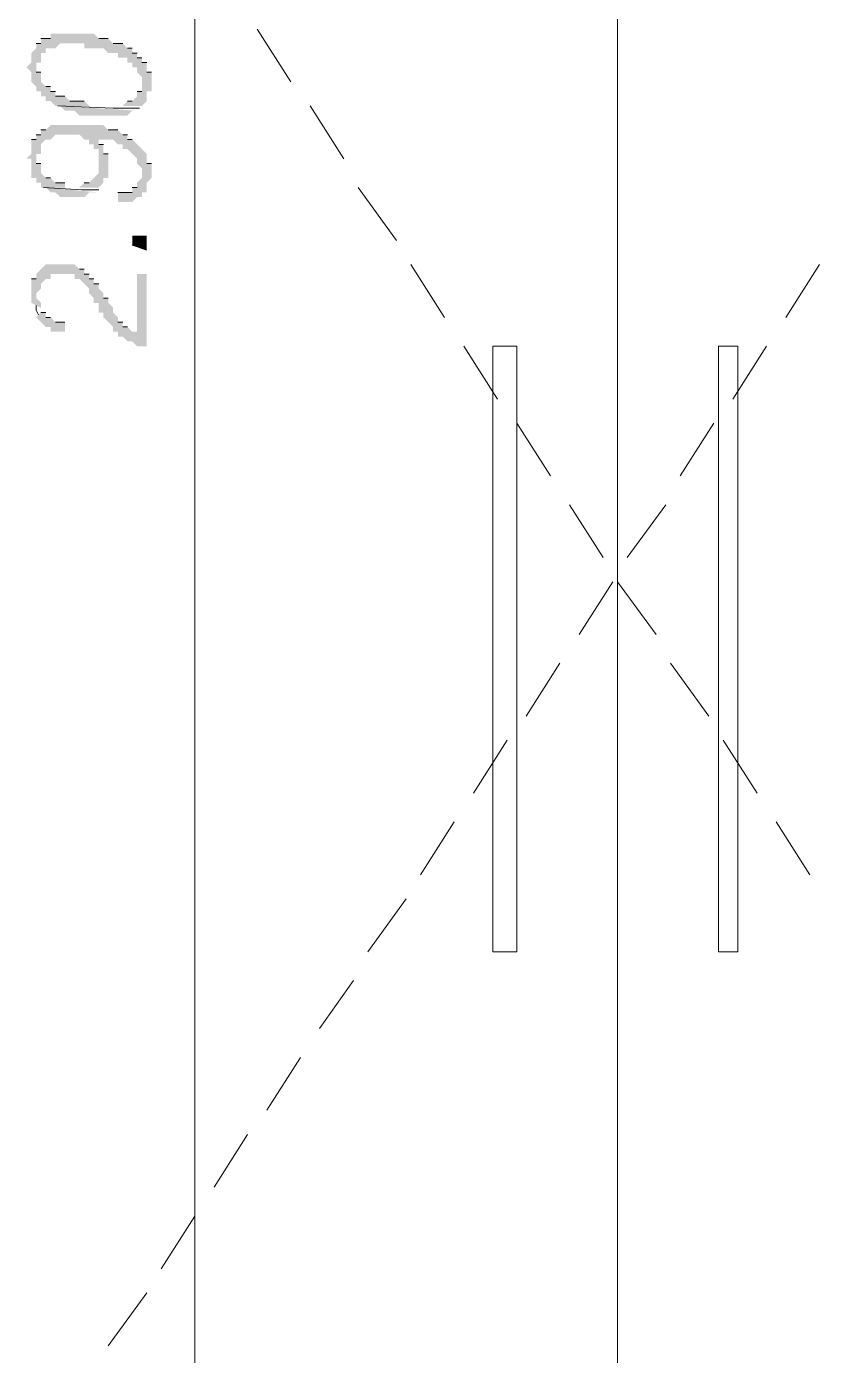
# Model space of a CAD drawing. Header units: millimetres. Extents: x 182 to 575, y -105 to 95.
# Drawn here: x 291.799 to 292.585, y 70.606 to 71.923 of the extents above; entities that cross this region are included whole.
import ezdxf

# ---------------------------------------------------------------- set-up
doc = ezdxf.new("R2010")
doc.units = ezdxf.units.MM
doc.header["$MEASUREMENT"] = 0
doc.layers.add('PDF_Geometry', color=7, linetype='Continuous')
doc.layers.add('PDF_Solid Fills', color=7, linetype='Continuous')

msp = doc.modelspace()

# ---------------------------------------------------------------- hatches: boundary and pattern name
at = {"layer": 'PDF_Solid Fills', "transparency": 33554559}
for points in [[(291.8183, 71.8539), (291.8183, 71.8491), (291.8231, 71.8491), (291.8278, 71.8443), (291.8612, 71.8443), (291.8564, 71.8491), (291.8421, 71.8491), (291.8373, 71.8539), (291.8278, 71.8539), (291.8278, 71.8586), (291.8231, 71.8586), (291.8231, 71.8634), (291.8183, 71.8634), (291.8135, 71.8681), (291.8135, 71.8777), (291.8088, 71.8777), (291.8088, 71.8872), (291.8135, 71.8872), (291.8135, 71.8967), (291.8183, 71.8967), (291.8183, 71.9015), (291.8278, 71.9015), (291.8326, 71.9062), (291.8564, 71.9062), (291.8564, 71.9015), (291.8754, 71.9015), (291.8802, 71.8967), (291.8897, 71.8967), (291.8897, 71.892), (291.8992, 71.892), (291.8992, 71.8872), (291.904, 71.8872), (291.904, 71.8824), (291.9088, 71.8824), (291.9088, 71.8777), (291.9135, 71.8729), (291.9135, 71.8586), (291.9088, 71.8586), (291.9088, 71.8539), (291.904, 71.8491), (291.8992, 71.8491), (291.8945, 71.8443), (291.9135, 71.8443), (291.9183, 71.8491), (291.9183, 71.8586), (291.9231, 71.8586), (291.9231, 71.8777), (291.9183, 71.8777), (291.9183, 71.8872), (291.9135, 71.8872), (291.9135, 71.892), (291.9088, 71.892), (291.9088, 71.8967), (291.904, 71.8967), (291.904, 71.9015), (291.8992, 71.9015), (291.8945, 71.9062), (291.885, 71.9062), (291.8802, 71.911), (291.8707, 71.911), (291.8659, 71.9158), (291.8231, 71.9158), (291.8231, 71.911), (291.8135, 71.911), (291.8135, 71.9062), (291.8088, 71.9062), (291.8088, 71.9015), (291.804, 71.8967), (291.804, 71.8872), (291.7992, 71.8824), (291.804, 71.8777), (291.804, 71.8681), (291.8088, 71.8634), (291.8088, 71.8586), (291.8135, 71.8586), (291.8135, 71.8539)], [(291.8469, 71.8396), (291.8516, 71.8348), (291.8992, 71.8348), (291.904, 71.8396), (291.9088, 71.8396), (291.8326, 71.8443), (291.8373, 71.8396)], [(291.8754, 71.7729), (291.8754, 71.7729), (291.8802, 71.7729), (291.8802, 71.7967), (291.8754, 71.7967), (291.8754, 71.8062), (291.8707, 71.8062), (291.8707, 71.811), (291.885, 71.811), (291.8897, 71.8062), (291.8945, 71.8062), (291.8945, 71.8015), (291.8992, 71.8015), (291.9088, 71.792), (291.9088, 71.7872), (291.9135, 71.7824), (291.9135, 71.7729), (291.9088, 71.7681), (291.9088, 71.7634), (291.904, 71.7634), (291.904, 71.7586), (291.8897, 71.7586), (291.8897, 71.7491), (291.904, 71.7491), (291.9088, 71.7539), (291.9135, 71.7539), (291.9135, 71.7586), (291.9183, 71.7586), (291.9183, 71.7681), (291.9231, 71.7729), (291.9231, 71.7872), (291.9183, 71.7872), (291.9183, 71.7967), (291.9135, 71.8015), (291.9088, 71.8062), (291.904, 71.811), (291.8992, 71.811), (291.8992, 71.8158), (291.8945, 71.8158), (291.8897, 71.8205), (291.8802, 71.8205), (291.8754, 71.8253), (291.8231, 71.8253), (291.8183, 71.8205), (291.8135, 71.8205), (291.8135, 71.8158), (291.8088, 71.8158), (291.8088, 71.811), (291.804, 71.811), (291.804, 71.7967), (291.7992, 71.792), (291.804, 71.792), (291.804, 71.7729), (291.8088, 71.7729), (291.8088, 71.7681), (291.8135, 71.7681), (291.8135, 71.7634), (291.8373, 71.7634), (291.8373, 71.7681), (291.8278, 71.7681), (291.8231, 71.7729), (291.8183, 71.7729), (291.8135, 71.7777), (291.8135, 71.7872), (291.8088, 71.7872), (291.8088, 71.7967), (291.8135, 71.7967), (291.8135, 71.8062), (291.8183, 71.811), (291.8231, 71.811), (291.8278, 71.8158), (291.8516, 71.8158), (291.8564, 71.811), (291.8612, 71.811), (291.8612, 71.8062), (291.8659, 71.8062), (291.8659, 71.8015), (291.8707, 71.8015), (291.8707, 71.7777), (291.8659, 71.7729), (291.8612, 71.7681), (291.8564, 71.7681), (291.8516, 71.7634), (291.8707, 71.7634), (291.8754, 71.7681)], [(291.8278, 71.7586), (291.8326, 71.7539), (291.8564, 71.7539), (291.8612, 71.7586), (291.8707, 71.7586), (291.8183, 71.7634), (291.8231, 71.7586)], [(291.904, 71.7062), (291.9183, 71.7015), (291.9183, 71.7158), (291.904, 71.7158)], [(291.904, 71.611), (291.9088, 71.6062), (291.9183, 71.6062), (291.9183, 71.6777), (291.9088, 71.6777), (291.9088, 71.6205), (291.904, 71.6205), (291.8992, 71.6253), (291.8945, 71.6253), (291.8945, 71.6301), (291.8897, 71.6301), (291.8897, 71.6348), (291.885, 71.6396), (291.885, 71.6443), (291.8802, 71.6491), (291.8802, 71.6539), (291.8754, 71.6539), (291.8754, 71.6586), (291.8707, 71.6634), (291.8707, 71.6681), (291.8659, 71.6681), (291.8659, 71.6729), (291.8612, 71.6729), (291.8612, 71.6777), (291.8564, 71.6777), (291.8564, 71.6824), (291.8516, 71.6824), (291.8469, 71.6872), (291.8183, 71.6872), (291.8135, 71.6824), (291.8088, 71.6777), (291.8088, 71.6729), (291.804, 71.6729), (291.804, 71.6491), (291.8135, 71.6443), (291.8135, 71.6491), (291.8088, 71.6539), (291.8088, 71.6586), (291.8135, 71.6634), (291.8135, 71.6681), (291.8183, 71.6729), (291.8231, 71.6729), (291.8231, 71.6777), (291.8469, 71.6777), (291.8469, 71.6729), (291.8516, 71.6729), (291.8564, 71.6681), (291.8612, 71.6634), (291.8612, 71.6586), (291.8659, 71.6539), (291.8659, 71.6491), (291.8707, 71.6491), (291.8707, 71.6396), (291.8754, 71.6396), (291.8754, 71.6348), (291.8802, 71.6301), (291.885, 71.6253), (291.885, 71.6205), (291.8897, 71.6205), (291.8897, 71.6158), (291.8945, 71.6158), (291.8992, 71.611)], [(291.8231, 71.6253), (291.8231, 71.6205), (291.8373, 71.6205), (291.8373, 71.6301), (291.8278, 71.6301), (291.8231, 71.6348), (291.8183, 71.6348), (291.8183, 71.6396), (291.8135, 71.6396), (291.8088, 71.6348), (291.8135, 71.6301), (291.8183, 71.6253)]]:
    msp.add_hatch(color=256, dxfattribs=at).paths.add_polyline_path(points)

# ---------------------------------------------------------------- linework, layer by layer
at = {"layer": 'PDF_Geometry', "lineweight": 13}
for points in [[(291.9659, 70.3348), (291.9659, 70.3586), (291.9659, 73.1586), (291.9659, 73.1824), (291.9659, 73.1586), (291.9659, 73.1062)], [(292.0612, 71.8681), (292.0278, 71.9205)], [(291.8088, 71.9062), (291.8135, 71.9062), (291.8088, 71.9062)], [(291.8135, 71.911), (291.8231, 71.911), (291.8135, 71.911)], [(291.8802, 71.911), (291.8707, 71.911), (291.8802, 71.911)], [(291.8945, 71.9062), (291.885, 71.9062), (291.8945, 71.9062)], [(291.904, 71.9015), (291.8992, 71.9015), (291.904, 71.9015)], [(291.9088, 71.8967), (291.904, 71.8967), (291.9088, 71.8967)], [(291.9135, 71.892), (291.9088, 71.892), (291.9135, 71.892)], [(291.8135, 71.8777), (291.8088, 71.8777), (291.8135, 71.8777)], [(291.9183, 71.8872), (291.9135, 71.8872), (291.9183, 71.8872)], [(291.9231, 71.8777), (291.9183, 71.8777), (291.9231, 71.8777)], [(291.8231, 71.8634), (291.8183, 71.8634), (291.8231, 71.8634)], [(291.8278, 71.8586), (291.8231, 71.8586), (291.8278, 71.8586)], [(291.8373, 71.8539), (291.8278, 71.8539), (291.8373, 71.8539)], [(291.9088, 71.8586), (291.9135, 71.8586), (291.9088, 71.8586)], [(291.8302, 71.8443), (291.885, 71.842), (291.9112, 71.842)], [(291.8564, 71.8491), (291.8421, 71.8491), (291.8564, 71.8491)], [(291.8992, 71.8491), (291.904, 71.8491), (291.8992, 71.8491)], [(292.1135, 71.792), (292.0802, 71.8443)], [(291.8088, 71.8158), (291.8135, 71.8158), (291.8088, 71.8158)], [(291.8135, 71.8205), (291.8183, 71.8205), (291.8135, 71.8205)], [(291.8897, 71.8205), (291.8802, 71.8205), (291.8897, 71.8205)], [(291.8992, 71.8158), (291.8945, 71.8158), (291.8992, 71.8158)], [(291.804, 71.811), (291.8088, 71.811), (291.804, 71.811)], [(291.8754, 71.8062), (291.8707, 71.8062), (291.8754, 71.8062)], [(291.904, 71.811), (291.8992, 71.811), (291.904, 71.811)], [(291.8135, 71.7872), (291.8088, 71.7872), (291.8135, 71.7872)], [(291.8802, 71.7967), (291.8754, 71.7967), (291.8802, 71.7967)], [(291.9231, 71.7872), (291.9183, 71.7872), (291.9231, 71.7872)], [(291.8231, 71.7729), (291.8183, 71.7729), (291.8231, 71.7729)], [(291.8159, 71.7634), (291.854, 71.761), (291.8707, 71.761)], [(291.8373, 71.7681), (291.8278, 71.7681), (291.8373, 71.7681)], [(291.8564, 71.7681), (291.8612, 71.7681), (291.8564, 71.7681)], [(291.8897, 71.7586), (291.904, 71.7586), (291.8897, 71.7586)], [(291.904, 71.7634), (291.9088, 71.7634), (291.904, 71.7634)], [(292.1659, 71.711), (292.1278, 71.7634)], [(291.9183, 71.7015), (291.904, 71.7062), (291.9183, 71.7015)], [(291.8564, 71.6824), (291.8516, 71.6824), (291.8564, 71.6824)], [(292.2135, 71.6348), (292.1802, 71.6872)], [(292.5516, 71.6348), (292.585, 71.6872)], [(291.804, 71.6729), (291.8088, 71.6729), (291.804, 71.6729)], [(291.8612, 71.6777), (291.8564, 71.6777), (291.8612, 71.6777)], [(291.8659, 71.6729), (291.8612, 71.6729), (291.8659, 71.6729)], [(291.8707, 71.6681), (291.8659, 71.6681), (291.8707, 71.6681)], [(291.8802, 71.6539), (291.8754, 71.6539), (291.8802, 71.6539)], [(291.8088, 71.6467), (291.8088, 71.642), (291.8112, 71.6372)], [(291.8183, 71.6396), (291.8135, 71.6396), (291.8183, 71.6396)], [(291.8231, 71.6348), (291.8183, 71.6348), (291.8231, 71.6348)], [(291.8373, 71.6301), (291.8278, 71.6301), (291.8373, 71.6301)], [(291.8945, 71.6301), (291.8897, 71.6301), (291.8945, 71.6301)], [(291.8992, 71.6253), (291.8945, 71.6253), (291.8992, 71.6253)], [(292.2659, 71.5539), (292.2326, 71.6062)], [(292.4993, 71.5539), (292.5326, 71.6062)], [(292.3183, 71.4777), (292.285, 71.5301)], [(292.4469, 71.4777), (292.4802, 71.5301)], [(292.3707, 71.3967), (292.3373, 71.4491)], [(292.3945, 71.3967), (292.4326, 71.4491)], [(292.3469, 71.3205), (292.3802, 71.3729)], [(292.4231, 71.3205), (292.385, 71.3729)], [(292.2945, 71.2396), (292.3278, 71.292)], [(292.4754, 71.2396), (292.4373, 71.292)], [(292.2421, 71.1634), (292.2754, 71.2158)], [(292.5231, 71.1634), (292.4897, 71.2158)], [(292.1897, 71.0824), (292.2231, 71.1348)], [(292.5754, 71.0824), (292.5421, 71.1348)], [(292.1373, 71.0062), (292.1754, 71.0586)], [(292.0897, 70.9301), (292.1231, 70.9777)], [(292.0373, 70.8491), (292.0707, 70.9015)], [(291.985, 70.7729), (292.0183, 70.8253)], [(291.9326, 70.692), (291.9659, 70.7443)], [(291.8802, 70.6158), (291.9183, 70.6681)]]:
    msp.add_lwpolyline(points, dxfattribs=at)
at = {"layer": 'PDF_Geometry', "lineweight": 20}
msp.add_lwpolyline([(292.385, 72.4491), (292.385, 70.3062)], dxfattribs=at)
at = {"layer": 'PDF_Geometry', "lineweight": 13}
for points in [[(292.285, 71.6062), (292.285, 71.0062), (292.2612, 71.0062), (292.2612, 71.6062)], [(292.485, 71.6062), (292.485, 71.0062), (292.504, 71.0062), (292.504, 71.6062)]]:
    msp.add_lwpolyline(points, close=True, dxfattribs=at)

doc.saveas('drawing.dxf')
